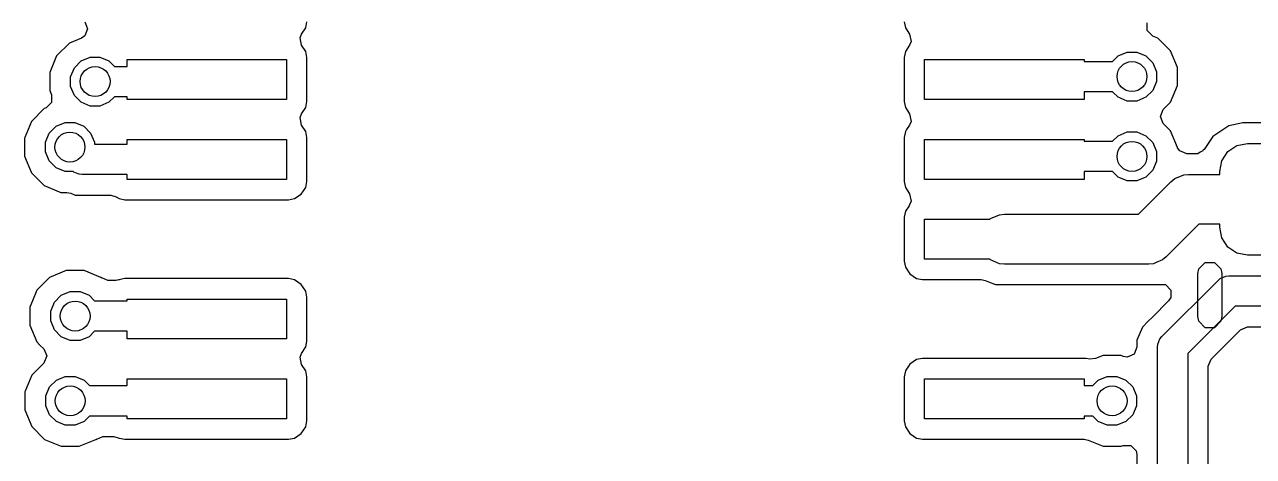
# Model space of a CAD drawing. Extents: x 117.4 to 171.8, y -136.1 to -67.8.
# Drawn here: x 155.45 to 161.61, y -116.83 to -114.66 of the extents above; entities that cross this region are included whole.
import ezdxf

# ---------------------------------------------------------------- set-up
doc = ezdxf.new("R2010")
doc.units = 0
doc.layers.add('BLACK', color=7, linetype='CONTINUOUS')

msp = doc.modelspace()

# ---------------------------------------------------------------- linework, layer by layer
at = {"layer": 'BLACK', "linetype": 'CONTINUOUS'}
for p, q in [((155.747819, -114.650539), (155.762464, -114.685894)), ((155.762464, -114.685894), (155.747819, -114.721249)), ((156.835014, -114.712226), (156.856553, -114.679993)), ((156.856553, -114.679993), (156.8625, -114.650095)), ((159.857501, -114.650095), (159.863447, -114.679995)), ((159.863447, -114.679995), (159.884981, -114.712221)), ((161.076696, -114.694672), (161.076696, -114.656404)), ((155.712501, -114.739999), (155.671132, -114.757135)), ((155.731599, -114.732088), (155.712501, -114.739999)), ((155.747819, -114.721249), (155.731599, -114.732088)), ((156.827552, -114.730245), (156.835014, -114.712226)), ((156.835018, -114.767778), (156.827552, -114.730245)), ((159.884981, -114.712221), (159.892447, -114.749754)), ((161.103754, -114.721732), (161.076696, -114.694672)), ((161.128868, -114.732135), (161.103754, -114.721732)), ((161.192865, -114.796132), (161.128868, -114.732135)), ((155.671128, -114.757138), (155.607138, -114.821128)), ((155.67113, -114.757136), (155.671128, -114.757138)), ((155.671132, -114.757135), (155.67113, -114.757136)), ((156.856552, -114.800004), (156.835018, -114.767778)), ((156.856552, -114.800006), (156.856552, -114.800004)), ((156.856553, -114.800007), (156.856552, -114.800006)), ((156.862499, -114.829906), (156.856553, -114.800007)), ((159.863447, -114.800007), (159.8575, -114.829905)), ((159.884981, -114.767778), (159.863447, -114.800007)), ((159.892447, -114.749754), (159.884981, -114.767778)), ((160.930554, -114.821066), (160.975614, -114.802402)), ((160.975614, -114.802402), (161.024386, -114.802402)), ((161.024386, -114.802402), (161.069446, -114.821066)), ((161.2275, -114.879747), (161.192865, -114.796132)), ((155.607134, -114.821134), (155.5725, -114.904746)), ((155.607138, -114.821128), (155.607134, -114.821134)), ((155.696066, -114.880554), (155.730554, -114.846066)), ((155.730554, -114.846066), (155.775614, -114.827402)), ((155.775614, -114.827402), (155.824386, -114.827402)), ((155.824386, -114.827402), (155.869446, -114.846066)), ((155.869446, -114.846066), (155.89718, -114.8738)), ((155.96, -114.8738), (155.96, -114.84)), ((155.96, -114.84), (156.76, -114.84)), ((156.76, -114.84), (156.76, -115.04)), ((156.8625, -115.050095), (156.862499, -114.829906)), ((159.8575, -114.829905), (159.8575, -114.829906)), ((159.8575, -114.829906), (159.8575, -114.829908)), ((159.8575, -114.829908), (159.8575, -115.050091)), ((159.96, -115.04), (159.96, -114.84)), ((159.96, -114.84), (160.76, -114.84)), ((160.76, -114.84), (160.76, -114.8488)), ((160.76, -114.8488), (160.90282, -114.8488)), ((160.90282, -114.8488), (160.930554, -114.821066)), ((161.069446, -114.821066), (161.103934, -114.855554)), ((161.103934, -114.855554), (161.122598, -114.900614)), ((155.5725, -114.904746), (155.5725, -114.995251)), ((155.677402, -114.925614), (155.696066, -114.880554)), ((155.677402, -114.974386), (155.677402, -114.925614)), ((155.89718, -114.8738), (155.96, -114.8738)), ((161.122598, -114.900614), (161.122598, -114.949386)), ((161.2275, -114.970253), (161.2275, -114.879747)), ((155.5725, -114.995251), (155.572501, -114.995257)), ((155.572501, -114.995257), (155.581162, -115.016168)), ((155.696066, -115.019446), (155.677402, -114.974386)), ((161.103934, -114.994446), (161.069446, -115.028934)), ((161.122598, -114.949386), (161.103934, -114.994446)), ((161.192865, -115.053868), (161.2275, -114.970253)), ((155.581162, -115.054436), (155.554107, -115.081493)), ((155.581162, -115.016168), (155.581162, -115.054436)), ((155.730554, -115.053934), (155.696066, -115.019446)), ((155.775614, -115.072598), (155.730554, -115.053934)), ((155.869446, -115.053934), (155.824386, -115.072598)), ((155.89718, -115.0262), (155.869446, -115.053934)), ((155.96, -115.0262), (155.89718, -115.0262)), ((155.96, -115.04), (155.96, -115.0262)), ((156.76, -115.04), (155.96, -115.04)), ((156.856553, -115.079993), (156.8625, -115.050095)), ((159.8575, -115.050091), (159.857501, -115.050095)), ((159.857501, -115.050095), (159.863447, -115.079995)), ((160.76, -115.04), (159.96, -115.04)), ((160.90282, -115.0012), (160.76, -115.0012)), ((160.76, -115.0012), (160.76, -115.04)), ((160.930554, -115.028934), (160.90282, -115.0012)), ((160.975614, -115.047598), (160.930554, -115.028934)), ((161.024386, -115.047598), (160.975614, -115.047598)), ((161.069446, -115.028934), (161.024386, -115.047598)), ((161.166742, -115.079991), (161.192865, -115.053868)), ((155.54491, -115.085305), (155.48092, -115.149295)), ((155.544912, -115.085303), (155.54491, -115.085305)), ((155.544914, -115.085302), (155.544912, -115.085303)), ((155.544916, -115.085301), (155.544914, -115.085302)), ((155.544918, -115.0853), (155.544916, -115.085301)), ((155.554107, -115.081493), (155.544918, -115.0853)), ((155.824386, -115.072598), (155.775614, -115.072598)), ((156.827552, -115.130245), (156.835014, -115.112226)), ((156.835014, -115.112226), (156.856553, -115.079993)), ((159.863447, -115.079995), (159.884981, -115.112221)), ((159.884981, -115.112221), (159.892447, -115.149754)), ((161.142443, -115.125), (161.157088, -115.089645)), ((161.157088, -115.089645), (161.166742, -115.079991)), ((155.480916, -115.149301), (155.447529, -115.229904)), ((155.48092, -115.149295), (155.480916, -115.149301)), ((155.569848, -115.208721), (155.604336, -115.174233)), ((155.604336, -115.174233), (155.649396, -115.155569)), ((155.649396, -115.155569), (155.698168, -115.155569)), ((155.698168, -115.155569), (155.743228, -115.174233)), ((155.743228, -115.174233), (155.777716, -115.208721)), ((156.835018, -115.167778), (156.827552, -115.130245)), ((156.856552, -115.200004), (156.835018, -115.167778)), ((159.884982, -115.167778), (159.869969, -115.190246)), ((159.892447, -115.149754), (159.884982, -115.167778)), ((161.157088, -115.160355), (161.142443, -115.125)), ((161.192865, -115.196132), (161.157088, -115.160355)), ((161.485377, -115.171571), (161.405166, -115.225166)), ((161.485384, -115.171568), (161.485377, -115.171571)), ((161.556106, -115.157501), (161.485384, -115.171568)), ((161.556116, -115.1575), (161.556106, -115.157501)), ((161.943884, -115.1575), (161.556116, -115.1575)), ((155.447529, -115.229904), (155.446282, -115.232914)), ((155.446282, -115.232914), (155.446282, -115.32342)), ((155.551184, -115.253781), (155.569848, -115.208721)), ((155.777716, -115.208721), (155.79638, -115.253781)), ((155.96, -115.2638), (155.96, -115.24)), ((155.96, -115.24), (156.76, -115.24)), ((156.76, -115.24), (156.76, -115.44)), ((156.856552, -115.200006), (156.856552, -115.200004)), ((156.856553, -115.200007), (156.856552, -115.200006)), ((156.862499, -115.229906), (156.856553, -115.200007)), ((156.8625, -115.450095), (156.862499, -115.229906)), ((159.863447, -115.200007), (159.8575, -115.229905)), ((159.8575, -115.229905), (159.8575, -115.229906)), ((159.8575, -115.229906), (159.8575, -115.229908)), ((159.8575, -115.229908), (159.8575, -115.450091)), ((159.869969, -115.190246), (159.863447, -115.200007)), ((159.96, -115.44), (159.96, -115.24)), ((159.96, -115.24), (160.76, -115.24)), ((160.76, -115.24), (160.76, -115.2488)), ((160.90282, -115.2488), (160.930554, -115.221066)), ((160.930554, -115.221066), (160.975614, -115.202402)), ((160.975614, -115.202402), (161.024386, -115.202402)), ((161.024386, -115.202402), (161.069446, -115.221066)), ((161.069446, -115.221066), (161.103934, -115.255554)), ((161.2275, -115.279747), (161.192865, -115.196132)), ((161.405166, -115.225166), (161.36166, -115.290279)), ((155.551184, -115.302553), (155.551184, -115.253781)), ((155.569848, -115.347613), (155.551184, -115.302553)), ((155.79638, -115.253781), (155.79638, -115.2638)), ((155.79638, -115.2638), (155.96, -115.2638)), ((160.76, -115.2488), (160.90282, -115.2488)), ((161.103934, -115.255554), (161.122598, -115.300614)), ((161.122598, -115.300614), (161.122598, -115.349386)), ((161.2275, -115.279748), (161.2275, -115.279747)), ((161.228281, -115.281634), (161.2275, -115.279748)), ((161.23912, -115.297855), (161.228281, -115.281634)), ((161.274475, -115.3125), (161.23912, -115.297855)), ((161.341969, -115.303435), (161.329842, -115.311539)), ((161.355442, -115.297855), (161.341969, -115.303435)), ((161.357401, -115.293124), (161.355442, -115.297855)), ((161.36166, -115.290279), (161.357401, -115.293124)), ((161.450657, -115.346424), (161.481005, -115.301005)), ((161.481005, -115.301005), (161.526424, -115.270657)), ((161.526424, -115.270657), (161.58, -115.26)), ((161.58, -115.26), (161.92, -115.26)), ((155.446282, -115.32342), (155.480917, -115.407035)), ((155.604336, -115.382101), (155.569848, -115.347613)), ((161.122598, -115.349386), (161.103934, -115.394446)), ((161.320087, -115.3125), (161.274475, -115.3125)), ((161.329842, -115.311539), (161.320087, -115.3125)), ((161.44, -115.4), (161.450657, -115.346424)), ((155.480917, -115.407035), (155.544914, -115.471032)), ((155.649396, -115.400765), (155.604336, -115.382101)), ((155.690121, -115.400765), (155.649396, -115.400765)), ((155.69328, -115.403358), (155.690121, -115.400765)), ((155.701325, -115.40669), (155.69328, -115.403358)), ((155.720749, -115.414736), (155.701325, -115.40669)), ((155.735615, -115.4162), (155.720749, -115.414736)), ((155.96, -115.4162), (155.735615, -115.4162)), ((155.96, -115.44), (155.96, -115.4162)), ((160.90282, -115.4012), (160.76, -115.4012)), ((160.76, -115.4012), (160.76, -115.44)), ((160.930554, -115.428934), (160.90282, -115.4012)), ((161.103934, -115.394446), (161.069446, -115.428934)), ((161.214206, -115.436066), (161.259266, -115.417402)), ((161.259266, -115.417402), (161.283652, -115.415)), ((161.283652, -115.415), (161.44, -115.415)), ((161.44, -115.415), (161.44, -115.4)), ((155.544914, -115.471032), (155.628529, -115.505667)), ((156.76, -115.44), (155.96, -115.44)), ((156.833898, -115.513898), (156.856553, -115.479993)), ((156.856553, -115.479993), (156.8625, -115.450095)), ((159.8575, -115.450091), (159.857501, -115.450095)), ((159.857501, -115.450095), (159.863447, -115.479995)), ((159.863447, -115.479995), (159.884981, -115.512221)), ((160.76, -115.44), (159.96, -115.44)), ((160.975614, -115.447598), (160.930554, -115.428934)), ((161.024386, -115.447598), (160.975614, -115.447598)), ((161.069446, -115.428934), (161.024386, -115.447598)), ((161.031876, -115.615), (161.195264, -115.451611)), ((161.195264, -115.451611), (161.214206, -115.436066)), ((155.628529, -115.505667), (155.658658, -115.505667)), ((155.658658, -115.505667), (155.677792, -115.509473)), ((155.677792, -115.509473), (155.700066, -115.518699)), ((155.700066, -115.518699), (155.700067, -115.518699)), ((155.700067, -115.518699), (155.700069, -115.5187)), ((155.700069, -115.5187), (155.771161, -115.5187)), ((155.771161, -115.5187), (155.878122, -115.5187)), ((155.878122, -115.5187), (155.9059, -115.527126)), ((155.9059, -115.527126), (155.920007, -115.536553)), ((155.920007, -115.536553), (155.949905, -115.5425)), ((155.949905, -115.5425), (156.770094, -115.542499)), ((156.770094, -115.542499), (156.799993, -115.536553)), ((156.799993, -115.536553), (156.833898, -115.513898)), ((159.884981, -115.512221), (159.892447, -115.549754)), ((159.892447, -115.549754), (159.884982, -115.567778)), ((159.863447, -115.600007), (159.8575, -115.629905)), ((159.882081, -115.57212), (159.863447, -115.600007)), ((159.884982, -115.567778), (159.882081, -115.57212)), ((159.8575, -115.629905), (159.8575, -115.629907)), ((159.8575, -115.629907), (159.8575, -115.629908)), ((159.8575, -115.629908), (159.8575, -115.850091)), ((159.96, -115.84), (159.96, -115.64)), ((159.96, -115.64), (160.28662, -115.64)), ((160.28662, -115.64), (160.290554, -115.636066)), ((160.290554, -115.636066), (160.335614, -115.617402)), ((160.335614, -115.617402), (160.36, -115.615)), ((160.36, -115.615), (161.031876, -115.615)), ((161.335429, -115.665), (161.17204, -115.828388)), ((161.44, -115.665), (161.335429, -115.665)), ((161.44, -115.68), (161.44, -115.665)), ((161.450657, -115.733576), (161.44, -115.68)), ((161.481005, -115.778995), (161.450657, -115.733576)), ((161.526424, -115.809343), (161.481005, -115.778995)), ((159.8575, -115.850091), (159.857501, -115.850094)), ((159.857501, -115.850094), (159.863447, -115.879993)), ((160.28662, -115.84), (159.96, -115.84)), ((160.290554, -115.843934), (160.28662, -115.84)), ((160.335614, -115.862598), (160.290554, -115.843934)), ((161.121236, -115.857131), (161.108039, -115.862598)), ((161.153098, -115.843934), (161.121236, -115.857131)), ((161.153103, -115.843928), (161.153098, -115.843934)), ((161.17204, -115.828388), (161.153103, -115.843928)), ((161.334567, -115.889203), (161.367039, -115.856731)), ((161.367039, -115.856731), (161.412961, -115.856731)), ((161.412961, -115.856731), (161.445433, -115.889203)), ((161.58, -115.82), (161.526424, -115.809343)), ((161.92, -115.82), (161.58, -115.82)), ((155.654746, -115.8975), (155.571134, -115.932134)), ((155.654747, -115.8975), (155.654746, -115.8975)), ((155.745253, -115.8975), (155.654747, -115.8975)), ((155.828868, -115.932135), (155.745253, -115.8975)), ((159.863447, -115.879993), (159.886102, -115.913898)), ((159.886102, -115.913898), (159.920007, -115.936553)), ((160.36, -115.865), (160.335614, -115.862598)), ((161.083652, -115.865), (160.36, -115.865)), ((161.108038, -115.862598), (161.083652, -115.865)), ((161.108039, -115.862598), (161.108038, -115.862598)), ((161.33, -115.912164), (161.334567, -115.889203)), ((161.33, -116.127836), (161.33, -115.912164)), ((161.445433, -115.889203), (161.45, -115.912164)), ((161.45, -115.912164), (161.45, -116.127836)), ((155.571128, -115.932138), (155.507138, -115.996128)), ((155.571134, -115.932134), (155.571128, -115.932138)), ((155.828871, -115.932138), (155.828868, -115.932135)), ((155.832961, -115.934871), (155.828871, -115.932138)), ((155.833652, -115.933835), (155.832961, -115.934871)), ((155.863743, -115.9463), (155.833652, -115.933835)), ((155.903174, -115.9463), (155.863743, -115.9463)), ((155.915082, -115.943931), (155.903174, -115.9463)), ((155.915177, -115.944408), (155.915082, -115.943931)), ((155.920006, -115.943447), (155.915177, -115.944408)), ((155.920007, -115.943447), (155.920006, -115.943447)), ((155.933804, -115.940703), (155.920007, -115.943447)), ((155.949904, -115.937501), (155.933804, -115.940703)), ((155.949908, -115.9375), (155.949904, -115.937501)), ((156.77009, -115.9375), (155.949908, -115.9375)), ((156.770095, -115.9375), (156.77009, -115.9375)), ((156.799993, -115.943447), (156.770095, -115.9375)), ((156.833898, -115.966102), (156.799993, -115.943447)), ((156.856553, -116.000007), (156.833898, -115.966102)), ((159.920007, -115.936553), (159.949905, -115.9425)), ((159.949905, -115.9425), (160.244444, -115.942499)), ((160.244444, -115.942499), (160.263578, -115.946305)), ((160.263578, -115.946305), (160.281147, -115.953582)), ((160.281147, -115.953582), (160.314747, -115.9675)), ((160.314747, -115.9675), (160.314749, -115.9675)), ((160.314749, -115.9675), (161.128902, -115.9675)), ((161.128902, -115.9675), (161.128905, -115.9675)), ((161.128905, -115.9675), (161.129081, -115.967426)), ((161.129081, -115.967426), (161.129269, -115.967426)), ((161.129269, -115.967426), (161.133733, -115.966539)), ((161.133733, -115.966539), (161.133909, -115.967426)), ((161.133909, -115.967426), (161.167347, -115.967423)), ((161.149918, -116.227586), (161.431387, -115.946118)), ((161.167347, -115.967423), (161.19441, -115.99448)), ((161.431387, -115.946118), (161.442934, -115.936642)), ((161.442934, -115.936642), (161.470402, -115.925264)), ((161.470402, -115.925264), (161.485268, -115.9238)), ((161.485268, -115.9238), (162.098074, -115.9238)), ((155.507134, -115.996134), (155.485247, -116.048974)), ((155.507138, -115.996128), (155.507134, -115.996134)), ((155.596066, -116.055554), (155.630554, -116.021066)), ((155.630554, -116.021066), (155.675614, -116.002402)), ((155.675614, -116.002402), (155.724386, -116.002402)), ((155.724386, -116.002402), (155.769446, -116.021066)), ((155.769446, -116.021066), (155.79718, -116.0488)), ((155.96, -116.0488), (155.96, -116.04)), ((155.96, -116.04), (156.76, -116.04)), ((156.76, -116.04), (156.76, -116.24)), ((156.862499, -116.029906), (156.856553, -116.000007)), ((156.8625, -116.250095), (156.862499, -116.029906)), ((161.194414, -116.032748), (161.183574, -116.048974)), ((161.19441, -115.99448), (161.194414, -116.032748)), ((155.485247, -116.048974), (155.4725, -116.079747)), ((155.4725, -116.079747), (155.4725, -116.170253)), ((155.577402, -116.100614), (155.596066, -116.055554)), ((155.577402, -116.149386), (155.577402, -116.100614)), ((155.79718, -116.0488), (155.96, -116.0488)), ((161.183574, -116.048974), (161.102575, -116.129973)), ((161.516831, -116.0762), (161.28, -116.313031)), ((162.129638, -116.0762), (161.516831, -116.0762)), ((155.596066, -116.194446), (155.577402, -116.149386)), ((161.081056, -116.151492), (161.052305, -116.180242)), ((161.102575, -116.129973), (161.081056, -116.151492)), ((161.334567, -116.150797), (161.33, -116.127836)), ((161.367039, -116.183269), (161.334567, -116.150797)), ((161.445433, -116.150797), (161.412961, -116.183269)), ((161.45, -116.127836), (161.445433, -116.150797)), ((155.4725, -116.170253), (155.507135, -116.253868)), ((155.630554, -116.228934), (155.596066, -116.194446)), ((155.79718, -116.2012), (155.769446, -116.228934)), ((155.96, -116.2012), (155.79718, -116.2012)), ((155.96, -116.24), (155.96, -116.2012)), ((161.052305, -116.180242), (161.0251, -116.245919)), ((161.140442, -116.239134), (161.149918, -116.227586)), ((161.412961, -116.183269), (161.367039, -116.183269)), ((161.397145, -116.340843), (161.544643, -116.193345)), ((161.544643, -116.193345), (161.579998, -116.1787)), ((161.579998, -116.1787), (162.165183, -116.1787)), ((155.507135, -116.253868), (155.525171, -116.271904)), ((155.525171, -116.271904), (155.542912, -116.289645)), ((155.542912, -116.289645), (155.557556, -116.325001)), ((155.675614, -116.247598), (155.630554, -116.228934)), ((155.724386, -116.247598), (155.675614, -116.247598)), ((155.769446, -116.228934), (155.724386, -116.247598)), ((156.76, -116.24), (155.96, -116.24)), ((156.835014, -116.312226), (156.856553, -116.279993)), ((156.856553, -116.279993), (156.8625, -116.250095)), ((161.0251, -116.280743), (161.010455, -116.316098)), ((161.0251, -116.245919), (161.0251, -116.280743)), ((161.1276, -116.281468), (161.129064, -116.266602)), ((161.1276, -118.294636), (161.1276, -116.281468)), ((161.129064, -116.266602), (161.140442, -116.239134)), ((155.557556, -116.325001), (155.542912, -116.360355)), ((156.827552, -116.330245), (156.835014, -116.312226)), ((156.835018, -116.367778), (156.827552, -116.330245)), ((159.920006, -116.343447), (159.886101, -116.366103)), ((159.949904, -116.337501), (159.920006, -116.343447)), ((159.949908, -116.3375), (159.949904, -116.337501)), ((160.770094, -116.3375), (159.949908, -116.3375)), ((160.770095, -116.3375), (160.770094, -116.3375)), ((160.787942, -116.34105), (160.770095, -116.3375)), ((160.81683, -116.338205), (160.787942, -116.34105)), ((160.854744, -116.3225), (160.81683, -116.338205)), ((160.854747, -116.3225), (160.854744, -116.3225)), ((160.945253, -116.3225), (160.854747, -116.3225)), ((160.955968, -116.326938), (160.945253, -116.3225)), ((160.9751, -116.330743), (160.955968, -116.326938)), ((161.010455, -116.316098), (160.9751, -116.330743)), ((161.28, -116.313031), (161.28, -118.3262)), ((161.3825, -116.376198), (161.397145, -116.340843)), ((155.542912, -116.360355), (155.482136, -116.421131)), ((156.856552, -116.400004), (156.835018, -116.367778)), ((156.856552, -116.400006), (156.856552, -116.400004)), ((156.856553, -116.400007), (156.856552, -116.400006)), ((156.862499, -116.429906), (156.856553, -116.400007)), ((159.863447, -116.400007), (159.8575, -116.429905)), ((159.865842, -116.396422), (159.863447, -116.400007)), ((159.886101, -116.366103), (159.865842, -116.396422)), ((161.3825, -118.290653), (161.3825, -116.376198)), ((155.482134, -116.421134), (155.448579, -116.502143)), ((155.482136, -116.421131), (155.482134, -116.421134)), ((155.571066, -116.480554), (155.605554, -116.446066)), ((155.605554, -116.446066), (155.650614, -116.427402)), ((155.650614, -116.427402), (155.699386, -116.427402)), ((155.699386, -116.427402), (155.744446, -116.446066)), ((155.744446, -116.446066), (155.77218, -116.4738)), ((155.77218, -116.4738), (155.96, -116.4738)), ((155.96, -116.4738), (155.96, -116.44)), ((155.96, -116.44), (156.76, -116.44)), ((156.76, -116.44), (156.76, -116.64)), ((156.8625, -116.650095), (156.862499, -116.429906)), ((159.8575, -116.429905), (159.8575, -116.429906)), ((159.8575, -116.429906), (159.8575, -116.429908)), ((159.8575, -116.429908), (159.8575, -116.650091)), ((159.96, -116.64), (159.96, -116.44)), ((159.96, -116.44), (160.76, -116.44)), ((160.76, -116.44), (160.76, -116.4738)), ((160.76, -116.4738), (160.80282, -116.4738)), ((160.80282, -116.4738), (160.830554, -116.446066)), ((160.830554, -116.446066), (160.875614, -116.427402)), ((160.875614, -116.427402), (160.924386, -116.427402)), ((160.924386, -116.427402), (160.969446, -116.446066)), ((160.969446, -116.446066), (161.003934, -116.480554)), ((155.448579, -116.502143), (155.4475, -116.504747)), ((155.4475, -116.504747), (155.4475, -116.595253)), ((155.552402, -116.525614), (155.571066, -116.480554)), ((155.552402, -116.574386), (155.552402, -116.525614)), ((161.003934, -116.480554), (161.022598, -116.525614)), ((161.022598, -116.525614), (161.022598, -116.574386)), ((155.4475, -116.595253), (155.482135, -116.678868)), ((155.571066, -116.619446), (155.552402, -116.574386)), ((161.022598, -116.574386), (161.003934, -116.619446)), ((155.605554, -116.653934), (155.571066, -116.619446)), ((155.650614, -116.672598), (155.605554, -116.653934)), ((155.744446, -116.653934), (155.699386, -116.672598)), ((155.77218, -116.6262), (155.744446, -116.653934)), ((155.96, -116.6262), (155.77218, -116.6262)), ((155.96, -116.64), (155.96, -116.6262)), ((156.76, -116.64), (155.96, -116.64)), ((156.856553, -116.679993), (156.8625, -116.650095)), ((159.8575, -116.650091), (159.857501, -116.650094)), ((159.857501, -116.650094), (159.863447, -116.679993)), ((160.76, -116.64), (159.96, -116.64)), ((160.80282, -116.6262), (160.76, -116.6262)), ((160.76, -116.6262), (160.76, -116.64)), ((160.830554, -116.653934), (160.80282, -116.6262)), ((160.875614, -116.672598), (160.830554, -116.653934)), ((160.969446, -116.653934), (160.924386, -116.672598)), ((161.003934, -116.619446), (160.969446, -116.653934)), ((155.482135, -116.678868), (155.546132, -116.742865)), ((155.699386, -116.672598), (155.650614, -116.672598)), ((156.799993, -116.736553), (156.833898, -116.713898)), ((156.833898, -116.713898), (156.856553, -116.679993)), ((159.863447, -116.679993), (159.886102, -116.713898)), ((159.886102, -116.713898), (159.920007, -116.736553)), ((160.924386, -116.672598), (160.875614, -116.672598)), ((155.546132, -116.742865), (155.629747, -116.7775)), ((155.629747, -116.7775), (155.629749, -116.7775)), ((155.629749, -116.7775), (155.720251, -116.7775)), ((155.720251, -116.7775), (155.720253, -116.7775)), ((155.720253, -116.7775), (155.803868, -116.742865)), ((155.803868, -116.742865), (155.803874, -116.742858)), ((155.803874, -116.742858), (155.807961, -116.740129)), ((155.807961, -116.740129), (155.808652, -116.741164)), ((155.808652, -116.741164), (155.838743, -116.7287)), ((155.838743, -116.7287), (155.893086, -116.7287)), ((155.893086, -116.7287), (155.915154, -116.735394)), ((155.915154, -116.735394), (155.915456, -116.734668)), ((155.915456, -116.734668), (155.920004, -116.736551)), ((155.920004, -116.736551), (155.920007, -116.736553)), ((155.920007, -116.736553), (155.949905, -116.7425)), ((155.949905, -116.7425), (156.770094, -116.742499)), ((156.770094, -116.742499), (156.799993, -116.736553)), ((159.920007, -116.736553), (159.949905, -116.7425)), ((159.949905, -116.7425), (160.760303, -116.742499)), ((160.760303, -116.742499), (160.779436, -116.746304)), ((160.779436, -116.746304), (160.854747, -116.7775)), ((160.854747, -116.7775), (160.854749, -116.7775)), ((160.854749, -116.7775), (160.945251, -116.7775)), ((160.945251, -116.7775), (160.945253, -116.7775)), ((160.945253, -116.7775), (160.955967, -116.773062)), ((160.955967, -116.773062), (160.994233, -116.773062)), ((160.994233, -116.773062), (161.021294, -116.800121)), ((161.021294, -116.800121), (161.0251, -116.819256)), ((161.0251, -116.819256), (161.0251, -118.23147))]:
    msp.add_line(p, q, dxfattribs=at)
at = {"layer": 'BLACK'}
for centre in [(161, -114.925), (155.8, -114.95), (155.673782, -115.278167), (161, -115.325), (155.7, -116.125), (155.675, -116.55), (160.9, -116.55)]:
    msp.add_circle(centre, 0.075, dxfattribs=at)

doc.saveas('drawing.dxf')
